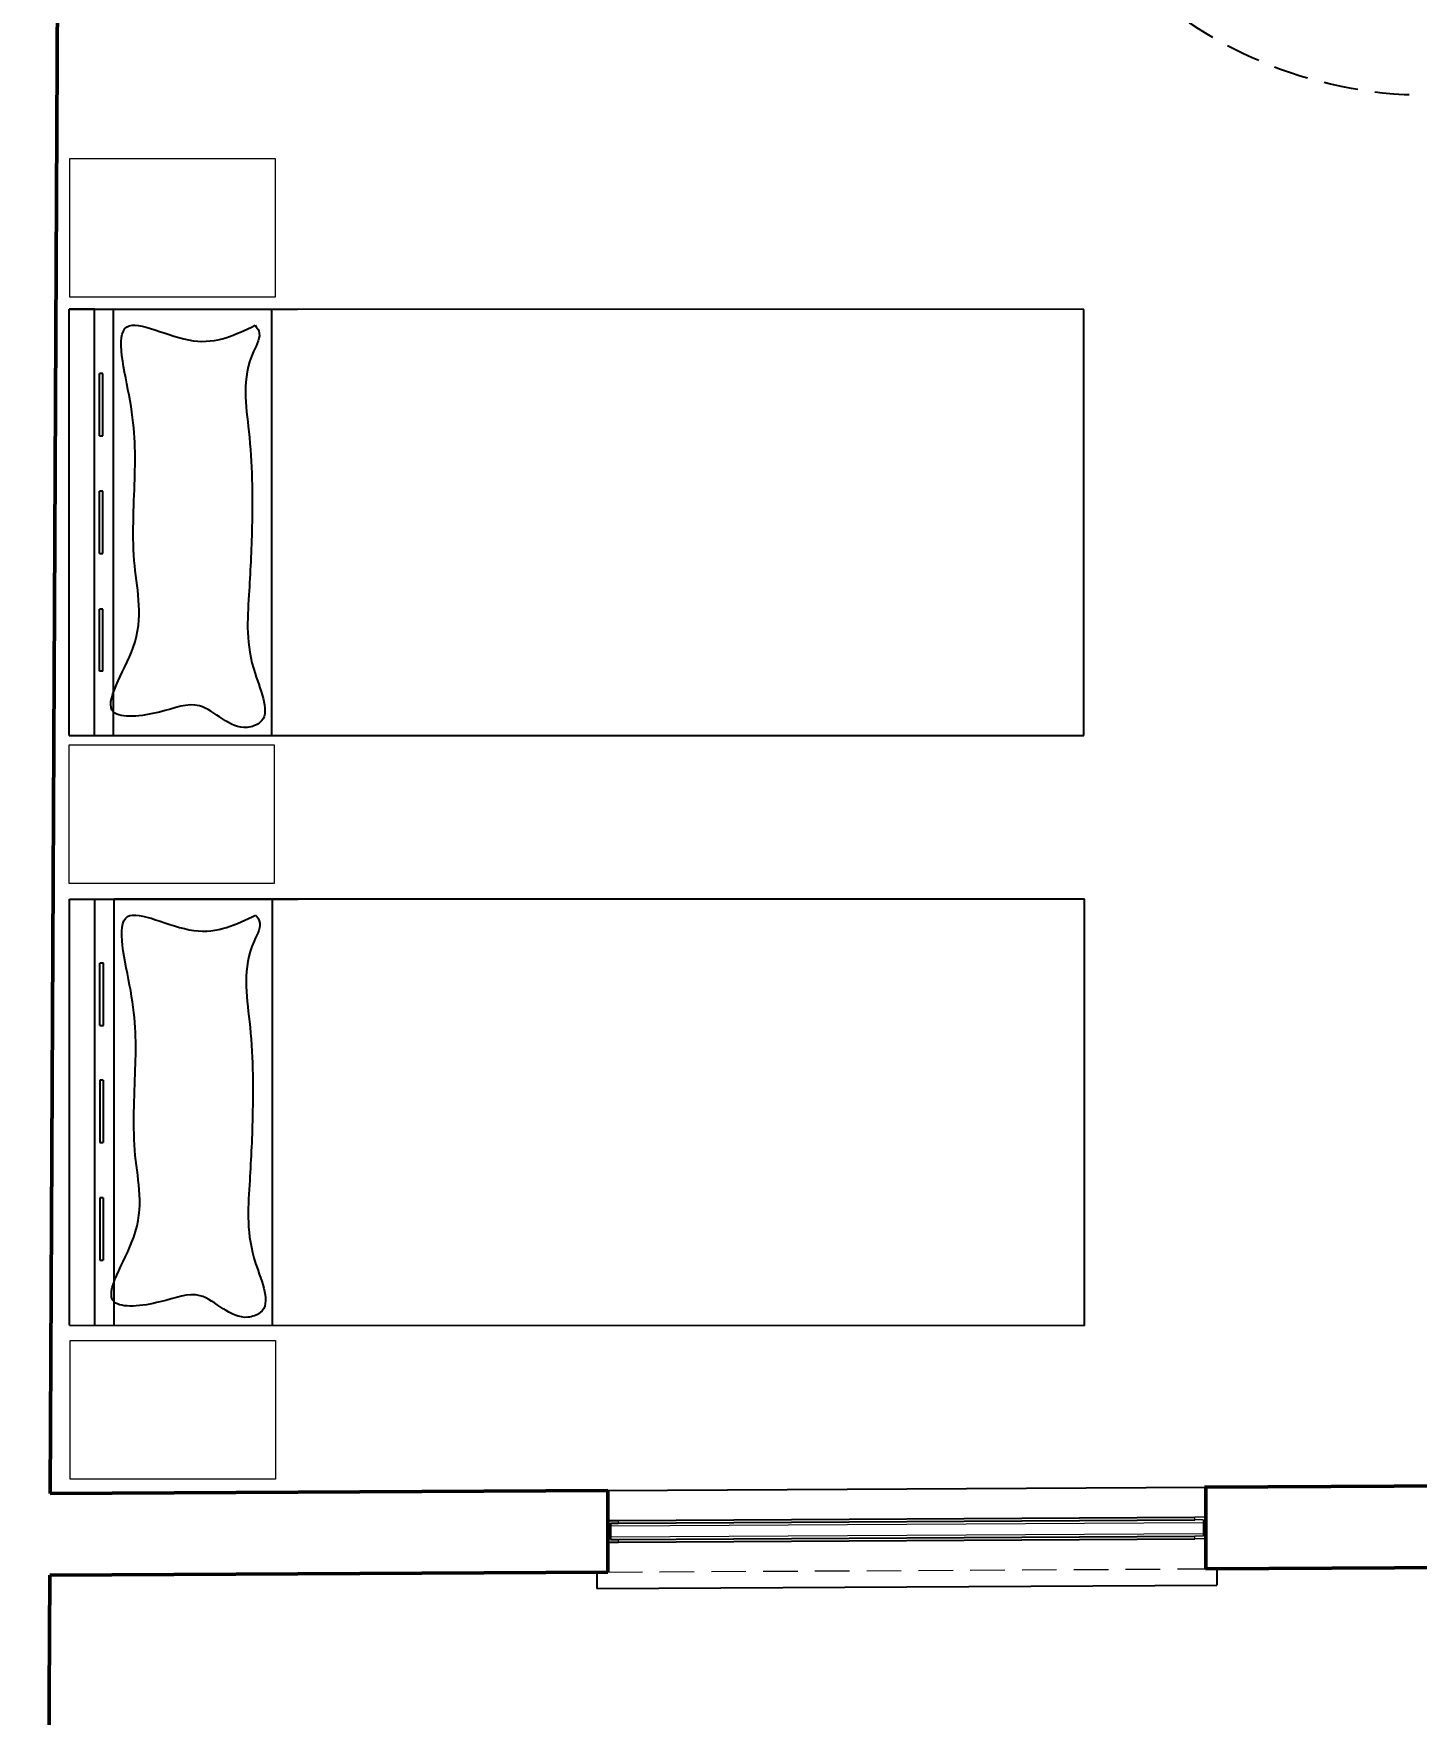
# Model space of a CAD drawing. Header units: millimetres. Extents: x 103208 to 171806, y -164 to 10038.
# Drawn here: x 117883.5 to 118137.9, y 6271.7 to 6580.9 of the extents above; entities that cross this region are included whole.
import ezdxf

# ---------------------------------------------------------------- set-up
doc = ezdxf.new("R2010")
doc.units = ezdxf.units.MM
doc.linetypes.add('HIDDEN', pattern=[9.525, 6.35, -3.175])
for name, color, linetype in [('ACESSORIOS', 2, 'Continuous'), ('COZINHA', 2, 'Continuous'), ('Hachuria - Moveis', 1, 'Continuous'), ('Piso', 55, 'Continuous'), ('Portas-Projeção', 55, 'HIDDEN')]:
    doc.layers.add(name, color=color, linetype=linetype)
for name, color, linetype, lineweight in [('Hachura', 1, 'Continuous', 9), ('MEDIDAS', 7, 'Continuous', 0), ('Moveis', 1, 'Continuous', 9), ('Parede Baixa', 5, 'Continuous', 50), ('Projeção Janela', 15, 'HIDDEN', 9)]:
    doc.layers.add(name, color=color, linetype=linetype, lineweight=lineweight)
doc.styles.add('Valéria', font='romantic.ttf', dxfattribs={"height": 10})
doc.dimstyles.new('Cota - 50', dxfattribs={"dimtxt": 10, "dimasz": 5, "dimexe": 10, "dimexo": 20, "dimgap": 5, "dimtad": 1, "dimtxsty": 'Valéria', "dimblk": 'DOT', "dimcen": 0, "dimclrd": 12, "dimclre": 12, "dimclrt": 2, "dimazin": 2, "dimtfac": 1, "dimtix": 1, "dimtmove": 0, "dimatfit": 3, "dimldrblk": 'DOT', "dimfxl": 1, "dimarcsym": 0})

# ---------------------------------------------------------------- blocks, each defined once
blk = doc.blocks.new('_Dot')
at = {"color": 0, "linetype": 'ByBlock', "lineweight": -2}
blk.add_line((-0.5, 0), (-1, 0), dxfattribs=at)
at = {"color": 0, "linetype": 'ByBlock', "const_width": 0.5}
blk.add_lwpolyline([(-0.25, 0, 1), (0.25, 0, 1)], format="xyb", close=True, dxfattribs=at)
blk = doc.blocks.new('*D888')
at = {"layer": 'Defpoints', "color": 0, "transparency": 16777216}
for p in [(119310.37, 6770.07, 9825), (119409.15, 6632.8), (116870.38, 5014.37, 9825)]:
    blk.add_point(p, dxfattribs=at)
at = {"layer": 'MEDIDAS', "color": 12, "lineweight": -2, "transparency": 16777216}
for p, q in [((119322.05, 6753.84), (119414.99, 6624.68)), ((116973.22, 4880.02), (119405.09, 6629.88)), ((116882.06, 4998.14), (116975, 4868.98))]:
    blk.add_line(p, q, dxfattribs=at)
at = {"layer": 'MEDIDAS', "color": 12, "lineweight": -2, "transparency": 16777216, "xscale": 5, "yscale": 5, "zscale": 5}
for p, rotation in [((119409.15, 6632.8), 35.73698977606095), ((116969.16, 4877.1), 215.736989776061)]:
    blk.add_blockref('_Dot', p, dxfattribs=dict(at, rotation=rotation))
at = {"layer": 'MEDIDAS', "color": 2, "transparency": 16777216, "insert": (118183.23, 5763.18), "char_height": 10, "attachment_point": 5, "rotation": 35.737, "style": 'Valéria'}
blk.add_mtext('3006', dxfattribs=at)

msp = doc.modelspace()

# ---------------------------------------------------------------- linework, layer by layer
at = {"layer": 'ACESSORIOS'}
for p, q in [((117989.15477, 6312.90149, 9825), (118099.15477, 6313.49643, 9825)), ((118101.15477, 6298.50703, 9825), (118101.15082, 6295.52141, 9825)), ((117987.11832, 6294.8596, 9825), (118101.15082, 6295.52141, 9825))]:
    msp.add_line(p, q, dxfattribs=at)
at = {"layer": 'COZINHA'}
msp.add_line((117987.12233, 6297.89028, 9825), (117987.11832, 6294.8596, 9825), dxfattribs=at)
at = {"layer": 'Hachura'}
for p, q in [((118099.15477, 6307.99632, 9825), (118097.13577, 6307.99614, 9825)), ((118098.63582, 6307.49627, 9825), (118097.13582, 6307.49614, 9825)), ((118098.63582, 6307.49627, 9825), (118098.63609, 6304.49627, 9825)), ((117989.63312, 6306.40143, 9825), (118098.63586, 6306.99627, 9825)), ((117989.63331, 6304.40143, 9825), (118098.63605, 6305.00169, 9825)), ((118098.63609, 6304.49627, 9825), (118097.13609, 6304.49614, 9825)), ((118099.16855, 6303.99632, 9825), (118097.13614, 6303.99614, 9825))]:
    msp.add_line(p, q, dxfattribs=at)
at = {"layer": 'Hachuria - Moveis'}
for p, q in [((117894.70532, 6530.17842), (117890.04728, 6530.17881)), ((117890.04728, 6451.77881), (117890.04728, 6530.17881)), ((117890.04728, 6530.17881), (117932.04728, 6530.17881)), ((117894.70532, 6530.17842), (117898.22842, 6530.17796)), ((117894.70532, 6451.77842), (117894.70532, 6530.17842)), ((118076.71395, 6530.15537), (117898.22842, 6530.17842)), ((117898.22842, 6451.77796), (117898.22842, 6530.17796)), ((117927.29663, 6530.17458), (117927.28877, 6451.77467)), ((118076.7038, 6451.75537), (118076.71395, 6530.15537)), ((117895.62327, 6506.90142), (117895.62327, 6518.36639)), ((117896.28173, 6506.90142), (117896.28173, 6518.36639)), ((117895.62327, 6485.24547), (117895.62327, 6496.71045)), ((117896.28173, 6485.24547), (117896.28173, 6496.71045)), ((117895.62327, 6463.58947), (117895.62327, 6475.05444)), ((117896.28173, 6463.58947), (117896.28173, 6475.05444)), ((117896.28173, 6463.58947), (117895.62327, 6463.58947)), ((117890.04728, 6451.77948), (118076.7038, 6451.75537)), ((117890.15705, 6343.28888), (117890.15705, 6421.68888)), ((117890.15705, 6421.68888), (117932.15705, 6421.68888)), ((117894.81509, 6421.68848), (117898.33819, 6421.68803)), ((117894.81509, 6343.28848), (117894.81509, 6421.68848)), ((118076.82372, 6421.66543), (117898.33819, 6421.68848)), ((117898.33819, 6343.28803), (117898.33819, 6421.68803)), ((117927.40639, 6421.68464), (117927.39854, 6343.28473)), ((118076.81356, 6343.26543), (118076.82372, 6421.66543)), ((117895.73304, 6398.41148), (117895.73304, 6409.87646)), ((117896.3915, 6398.41148), (117896.3915, 6409.87646)), ((117895.69193, 6388.37658), (117895.69193, 6376.9116)), ((117896.35039, 6388.37658), (117895.69193, 6388.37658)), ((117896.35039, 6388.37658), (117896.35039, 6376.9116)), ((117895.69193, 6366.72057), (117895.69193, 6355.25559)), ((117896.35039, 6366.72057), (117896.35039, 6355.25559)), ((117890.15705, 6343.28954), (118076.81356, 6343.26543)), ((117989.15477, 6307.40138, 9825), (117991.13303, 6307.40157, 9825)), ((117989.63307, 6306.90143, 9825), (117991.13307, 6306.90157, 9825)), ((117989.63307, 6306.90143, 9825), (117989.63335, 6303.90143, 9825)), ((117989.15477, 6303.40138, 9825), (117991.1334, 6303.40157, 9825)), ((117989.63335, 6303.90143, 9825), (117991.13335, 6303.90157, 9825))]:
    msp.add_line(p, q, dxfattribs=at)
for points in [[(117896.28173, 6518.36639), (117895.62327, 6518.36639)], [(117895.62327, 6506.90142), (117896.28173, 6506.90142)], [(117896.28173, 6496.71045), (117895.62327, 6496.71045)], [(117895.62327, 6485.24547), (117896.28173, 6485.24547)], [(117896.28173, 6475.05444), (117895.62327, 6475.05444)], [(117896.3915, 6409.87646), (117895.73304, 6409.87646)], [(117895.73304, 6398.41148), (117896.3915, 6398.41148)], [(117895.69193, 6376.9116), (117896.35039, 6376.9116)], [(117896.35039, 6366.72057), (117895.69193, 6366.72057)], [(117895.69193, 6355.25559), (117896.35039, 6355.25559)]]:
    msp.add_lwpolyline(points, dxfattribs=at)
for points in [[(117924.25604, 6527.23828), (117912.90767, 6524.40421), (117900.70882, 6526.95492), (117901.27627, 6513.34994), (117902.12745, 6498.89443), (117902.12745, 6483.02165), (117901.84373, 6467.99941), (117898.22842, 6456.09461), (117906.66638, 6456.09461), (117914.04257, 6457.22851), (117922.8374, 6453.26009), (117925.10722, 6454.11063), (117924.25604, 6463.18091), (117923.12113, 6477.63642), (117923.68859, 6490.10751), (117923.12113, 6507.6809), (117923.97231, 6522.41978), (117924.9343, 6526.21371), (117924.25604, 6527.23828)], [(117924.36581, 6418.74835), (117913.01744, 6415.91427), (117900.81859, 6418.46498), (117901.38604, 6404.86), (117902.23722, 6390.40449), (117902.23722, 6374.53172), (117901.9535, 6359.50948), (117898.33819, 6347.60467), (117906.77615, 6347.60467), (117914.15234, 6348.73857), (117922.94717, 6344.77016), (117925.21699, 6345.62069), (117924.36581, 6354.69097), (117923.2309, 6369.14649), (117923.79835, 6381.61757), (117923.2309, 6399.19097), (117924.08208, 6413.92984), (117925.04407, 6417.72378), (117924.36581, 6418.74835)]]:
    msp.add_spline(points, degree=3, dxfattribs=at)
at = {"layer": 'Moveis'}
for p, q in [((117991.13307, 6306.90157, 9825), (117991.13303, 6307.40157, 9825)), ((118097.13582, 6307.49614, 9825), (118097.13577, 6307.99614, 9825)), ((118097.13614, 6303.99614, 9825), (118097.13609, 6304.49614, 9825)), ((117991.1334, 6303.40157, 9825), (117991.13335, 6303.90157, 9825))]:
    msp.add_line(p, q, dxfattribs=at)
for points in [[(117927.98033, 6532.38631), (117890.21568, 6532.38631), (117890.21568, 6557.90129), (117927.98033, 6557.90129)], [(117927.80551, 6424.57528), (117890.04085, 6424.57528), (117890.04085, 6450.09026), (117927.80551, 6450.09026)], [(117928.04398, 6314.99083), (117890.27933, 6314.99083), (117890.27933, 6340.50581), (117928.04398, 6340.50581)]]:
    msp.add_lwpolyline(points, close=True, dxfattribs=at)
at = {"layer": 'Parede Baixa'}
for p, q in [((117886.58085, 6312.34672, 9825), (117888.25095, 6662.72926, 9825)), ((118098.88144, 6313.49495, 9825), (118201.54035, 6314.05019, 9825)), ((118099.15477, 6313.49643, 9825), (118099.15477, 6298.49621, 9825)), ((117886.58085, 6312.34672, 9825), (117989.15477, 6312.90149, 9825)), ((117989.15477, 6312.90149, 9825), (117989.15477, 6297.90127, 9825)), ((117886.50935, 6297.34611, 9825), (117989.15477, 6297.90127, 9825)), ((118099.15477, 6298.49621, 9825), (118391.836, 6300.07919, 9825)), ((117885.24984, 6033.1045, 9825), (117886.50935, 6297.34611, 9825))]:
    msp.add_line(p, q, dxfattribs=at)
at = {"layer": 'Piso'}
for p, q in [((117991.13303, 6307.40157, 9825), (118097.13577, 6307.99614, 9825)), ((117991.13307, 6306.90157, 9825), (118097.13582, 6307.49614, 9825)), ((117991.13335, 6303.90157, 9825), (118097.13609, 6304.49614, 9825)), ((117991.1334, 6303.40157, 9825), (118097.13614, 6303.99614, 9825))]:
    msp.add_line(p, q, dxfattribs=at)
at = {"layer": 'Portas-Projeção'}
msp.add_arc((118140.03423, 6648.59089, 9825), 79, 180, 268.2477844, dxfattribs=at)
at = {"layer": 'Projeção Janela'}
msp.add_line((117989.15477, 6297.90127, 9825), (118099.15477, 6298.49621, 9825), dxfattribs=at)

# ---------------------------------------------------------------- dimensions: what is measured, and where the dimension line sits
at = {"layer": 'MEDIDAS'}
dim = msp.add_aligned_dim(p1=(116870.38258, 5014.37259, 9825), p2=(119310.3727, 6770.07308, 9825), distance=-169.12081, dimstyle='Cota - 50', dxfattribs=at)
dim.commit()
dim.dimension.update_dxf_attribs({"geometry": '*D888', "text_midpoint": (118183.2282, 5763.18349)})

doc.saveas('drawing.dxf')
